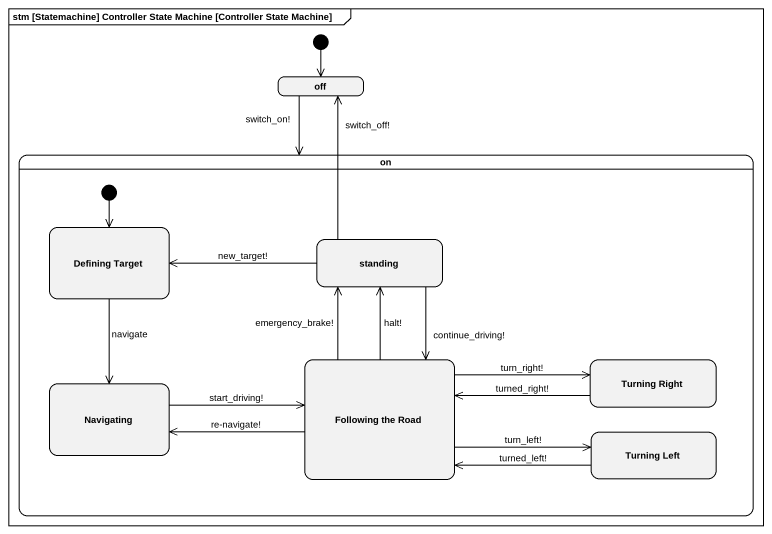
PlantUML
@startuml
mainframe stm [Statemachine] Controller State Machine [Controller State Machine]
hide empty description
state off
state "on" as on_ {
  state "Defining Target" as Defining_Target
  state standing
  state "Following the Road" as Following_the_Road
  state "Turning Right" as Turning_Right
  state Navigating
  state "Turning Left" as Turning_Left
  [*] --> Defining_Target
}
[*] --> off
off --> on_ : switch_on!
Defining_Target --> Navigating : navigate
standing -up-> off : switch_off!
standing -left-> Defining_Target : new_target!
standing --> Following_the_Road : continue_driving!
Following_the_Road -up-> standing : halt!
Following_the_Road -up-> standing : emergency_brake!
Following_the_Road -right-> Turning_Right : turn_right!
Following_the_Road -left-> Navigating : re-navigate!
Following_the_Road -right-> Turning_Left : turn_left!
Turning_Right -left-> Following_the_Road : turned_right!
Navigating -right-> Following_the_Road : start_driving!
Turning_Left -left-> Following_the_Road : turned_left!
@enduml
